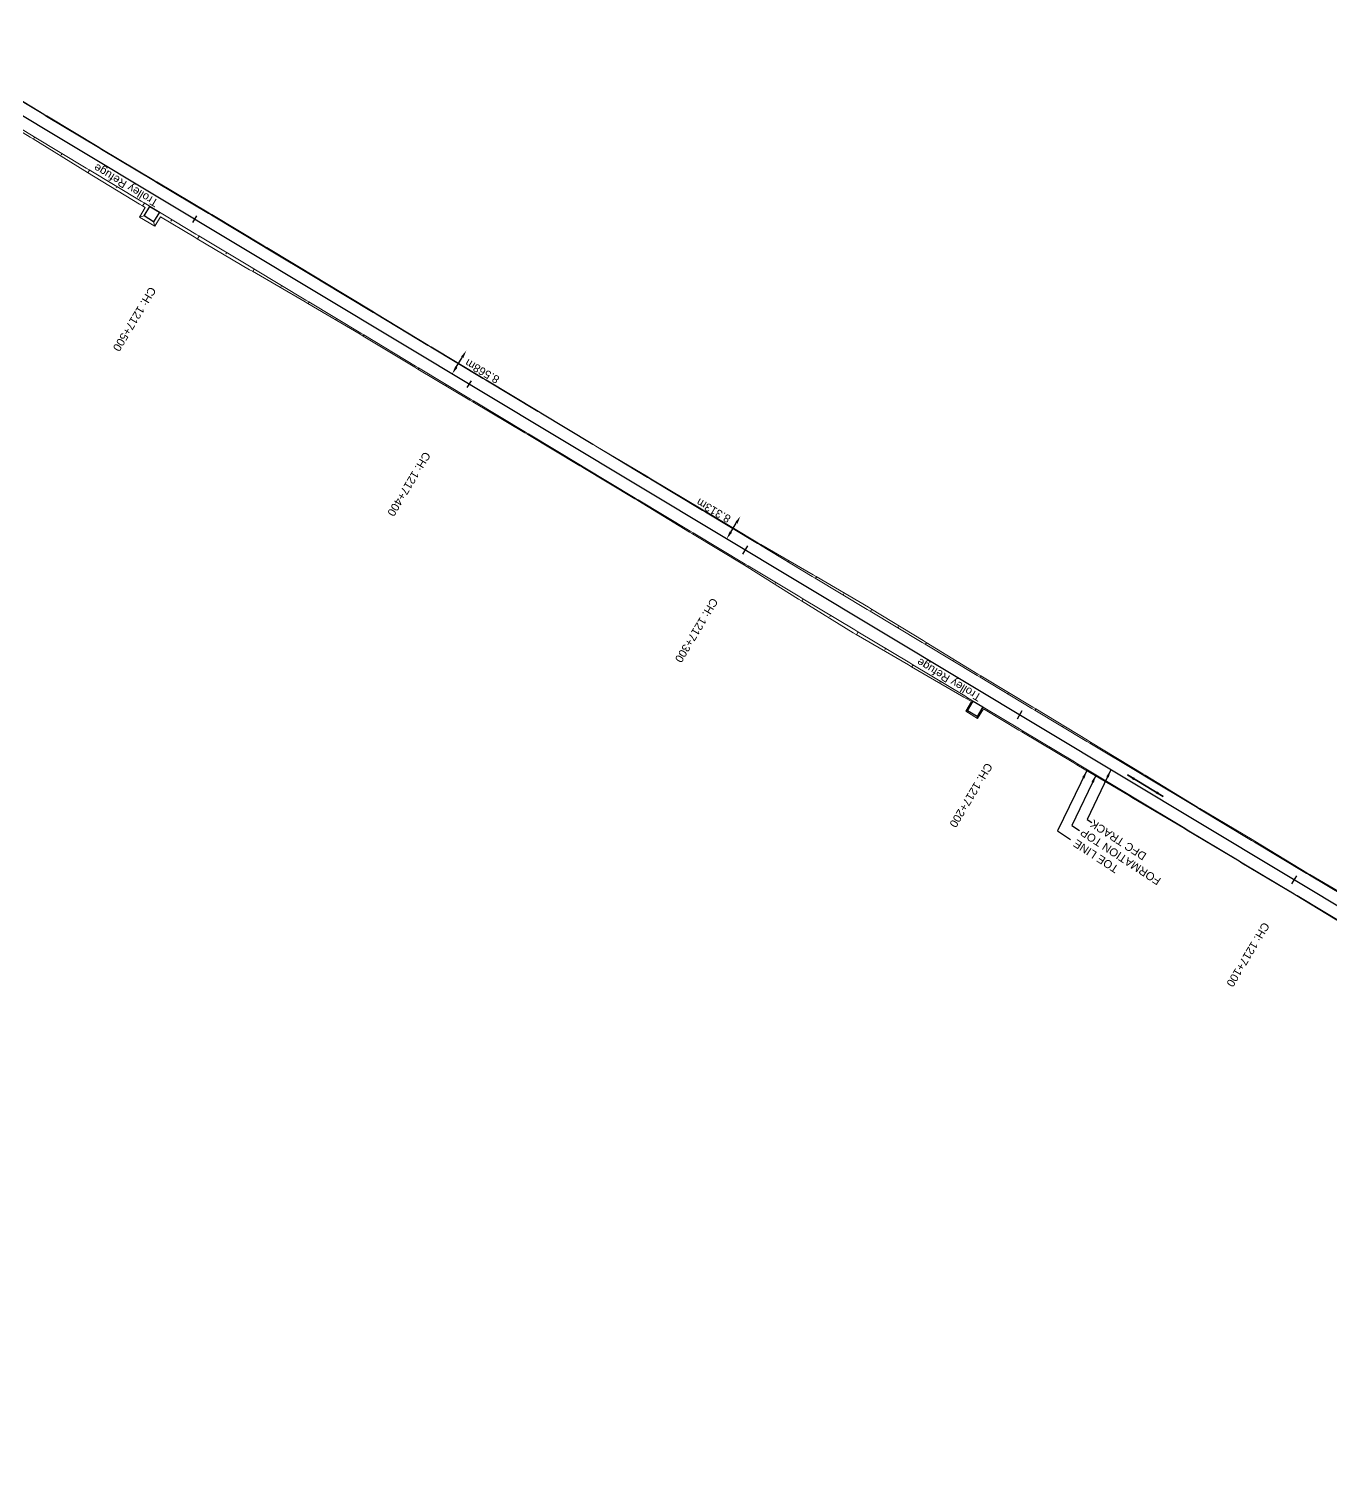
# Model space of a CAD drawing. Header units: metres. Extents: x 618805 to 628804, y 3390925 to 3396999.
# Drawn here: x 622676 to 623082.5, y 3394235.8 to 3394689.2 of the extents above; entities that cross this region are included whole.
import ezdxf
from ezdxf.enums import TextEntityAlignment as Align

# ---------------------------------------------------------------- set-up
doc = ezdxf.new("R2010")
doc.units = ezdxf.units.M
doc.header["$MEASUREMENT"] = 0
doc.layers.get('Defpoints').update_dxf_attribs({"lineweight": 0})
for name, color, linetype, lineweight in [('C-ALIG-LABL-DG', 1, 'Continuous', 25), ('PROPOSED DFCC TOE LINE', 239, 'Continuous', 0), ('PROPOSED DFCC TRACK', 1, 'Continuous', 0), ('PROPOSED FORMATION LINE - PLAN', 187, 'Continuous', 0)]:
    doc.layers.add(name, color=color, linetype=linetype, lineweight=lineweight)
doc.layers.add('Dimension', color=10, linetype='Continuous')
doc.layers.add('Trolley Refuse', color=10, linetype='Continuous')
doc.styles.add('ARIAL', font='arial.ttf')
doc.styles.get("Standard").update_dxf_attribs({"font": 'arial.ttf'})
doc.styles.add('Style-Arial', font='arial.ttf')
doc.dimstyles.new('ISO-25', dxfattribs={"dimtxt": 2.5, "dimasz": 2.5, "dimexe": 1.25, "dimexo": 0.625, "dimtad": 1, "dimtxsty": 'Standard', "dimcen": 2.5, "dimadec": 0, "dimazin": 0, "dimtfac": 1, "dimtmove": 0, "dimatfit": 3, "dimfxl": 1, "dimarcsym": 0})
doc.dimstyles.get("Standard").update_dxf_attribs({"dimtxt": 2.5, "dimasz": 2.5, "dimexe": 0.18, "dimexo": 0.0625, "dimgap": 0.09, "dimtad": 0, "dimtih": 1, "dimtoh": 1, "dimdec": 3, "dimzin": 0, "dimdsep": 46, "dimtxsty": 'Standard', "dimcen": 0.09, "dimadec": 0, "dimazin": 0, "dimtfac": 1, "dimtdec": 3, "dimtofl": 0, "dimtmove": 0, "dimatfit": 3, "dimfxl": 1, "dimtolj": 1, "dimtzin": 0, "dimarcsym": 0})

# ---------------------------------------------------------------- blocks, each defined once
blk = doc.blocks.new('*D316')
at = {"layer": 'Defpoints', "color": 0, "transparency": 16777216}
for p in [(622898.16, 3394537.08), (622898.16, 3394537.08), (622893.85, 3394529.96)]:
    blk.add_point(p, dxfattribs=at)
at = {"layer": 'Dimension', "color": 0, "lineweight": -2, "transparency": 16777216}
blk.add_line((622895.15, 3394532.1), (622896.86, 3394534.94), dxfattribs=at)
at = {"layer": 'Dimension', "color": 0, "transparency": 16777216}
for points in [[(622896.51, 3394535.15), (622897.22, 3394534.72), (622898.16, 3394537.08)], [(622894.79, 3394532.32), (622895.5, 3394531.89), (622893.85, 3394529.96)]]:
    blk.add_solid(points, dxfattribs=at)
at = {"layer": 'Dimension', "color": 0, "lineweight": 0, "transparency": 16777216, "insert": (622889.76, 3394538.81), "char_height": 2.5, "attachment_point": 5, "rotation": 150, "style": 'Style-Arial'}
blk.add_mtext('\\A1;8.313m', dxfattribs=at)
blk = doc.blocks.new('TerminatorOpen_0.5')
at = {"color": 0, "linetype": 'ByBlock', "lineweight": -2}
for q in [(-1, 0.25), (-1, 0), (-1, -0.25)]:
    blk.add_line((0, 0), q, dxfattribs=at)
blk = doc.blocks.new('*D317')
at = {"layer": 'Defpoints', "color": 0, "transparency": 16777216}
for p in [(622812.57, 3394588.81), (622812.57, 3394588.81), (622808.14, 3394581.47)]:
    blk.add_point(p, dxfattribs=at)
at = {"layer": 'Dimension', "color": 0, "lineweight": -2, "transparency": 16777216}
blk.add_line((622809.43, 3394583.61), (622811.28, 3394586.67), dxfattribs=at)
at = {"layer": 'Dimension', "color": 0, "transparency": 16777216}
for points in [[(622810.92, 3394586.88), (622811.64, 3394586.45), (622812.57, 3394588.81)], [(622809.08, 3394583.83), (622809.79, 3394583.4), (622808.14, 3394581.47)]]:
    blk.add_solid(points, dxfattribs=at)
at = {"layer": 'Dimension', "color": 0, "lineweight": 0, "transparency": 16777216, "insert": (622817.52, 3394582.31), "char_height": 2.5, "attachment_point": 5, "rotation": 150, "style": 'Style-Arial'}
blk.add_mtext('\\A1;8.568m', dxfattribs=at)
blk = doc.blocks.new('Tick Hor')
blk.add_lwpolyline([(-0.5, 0), (0.5, 0)])

msp = doc.modelspace()

# ---------------------------------------------------------------- linework, layer by layer
at = {"layer": 'PROPOSED DFCC TOE LINE', "lineweight": 0}
for p, q in [((622711.9315, 3394630.832), (622710.5044, 3394630.4763)), ((622714.9315, 3394629.0292), (622715.2872, 3394627.602)), ((622969.0715, 3394476.3031), (622968.4855, 3394476.157)), ((622972.0714, 3394474.5002), (622972.2175, 3394473.9143))]:
    msp.add_line(p, q, dxfattribs=at)
at = {"layer": 'PROPOSED DFCC TOE LINE', "lineweight": 0, "flags": 128}
for points in [[(622664.4714, 3394672.3593), (622680.6995, 3394662.6026), (622681.6112, 3394662.0525), (622697.8245, 3394652.2712), (622698.7361, 3394651.7211), (622714.9636, 3394642.0281), (622715.9075, 3394641.467), (622732.1557, 3394631.8081), (622733.0994, 3394631.2471), (622749.3736, 3394621.4899), (622750.2513, 3394620.9606), (622766.5038, 3394611.167), (622767.3815, 3394610.6379), (622783.5717, 3394600.8772), (622784.5096, 3394600.3118), (622800.6866, 3394590.5288), (622801.6243, 3394589.9634), (622817.8255, 3394580.1949), (622818.7519, 3394579.6364), (622834.9592, 3394569.8781), (622835.8856, 3394569.3196), (622852.074, 3394559.5203), (622852.9934, 3394558.9597), (622869.2667, 3394549.3144), (622870.1926, 3394548.7519), (622886.4273, 3394539.0422), (622887.3611, 3394538.4929), (622903.5837, 3394528.763), (622904.5168, 3394528.2127), (622920.9104, 3394518.7672), (622921.8434, 3394518.2169), (622938.1469, 3394508.6212), (622939.0771, 3394508.0665), (622955.226, 3394498.2089), (622956.1553, 3394497.6573), (622972.2894, 3394487.775), (622973.2187, 3394487.2235), (622989.4227, 3394477.4569), (622990.3461, 3394476.8962), (623006.5326, 3394467.1004), (623007.4559, 3394466.5397), (623023.7542, 3394456.6378), (623024.5485, 3394456.1545), (623040.8446, 3394446.2436), (623041.6369, 3394445.7623), (623057.9134, 3394436.0759), (623058.8199, 3394435.5276), (623075.0263, 3394425.7245), (623075.9439, 3394425.1945), (623092.2866, 3394415.6273)], [(622712.3072, 3394633.4761), (622711.4241, 3394634.0065), (622710.4745, 3394634.5582), (622694.3339, 3394644.3957), (622693.4284, 3394644.9559), (622677.2956, 3394654.8713), (622676.3875, 3394655.4273), (622660.2142, 3394665.2751)], [(622717.0904, 3394630.6026), (622715.2872, 3394627.602), (622710.5044, 3394630.4763), (622712.3072, 3394633.4761)], [(622970.2867, 3394479.1543), (622968.877, 3394479.9989), (622967.9416, 3394480.5402), (622951.5828, 3394490.0485), (622950.6596, 3394490.6102), (622934.2986, 3394500.115), (622933.3702, 3394500.6728), (622917.2555, 3394510.5826), (622916.332, 3394511.1486), (622900.3037, 3394521.2021), (622899.378, 3394521.7647), (622883.1954, 3394531.5611), (622882.2656, 3394532.117), (622866.1043, 3394541.9488), (622865.1787, 3394542.5119), (622848.9649, 3394552.2562), (622848.0374, 3394552.8033), (622831.8211, 3394562.5561), (622830.8893, 3394563.1057), (622814.6086, 3394572.7418), (622813.6783, 3394573.294), (622797.4485, 3394583.0147), (622796.5138, 3394583.585), (622780.3194, 3394593.3392), (622779.3746, 3394593.893), (622763.1087, 3394603.5279), (622762.2298, 3394604.0549), (622745.7918, 3394613.5398), (622744.8877, 3394614.0252), (622728.5672, 3394623.7053), (622727.6273, 3394624.2727), (622717.0904, 3394630.6026)], [(622974.0217, 3394476.9165), (622972.2175, 3394473.9143), (622968.4855, 3394476.157), (622970.2867, 3394479.1543)], [(623088.092, 3394408.6474), (623071.9214, 3394418.501), (623071.0118, 3394419.0442), (623054.7499, 3394428.755), (623053.8403, 3394429.2982), (623037.5829, 3394439.0164), (623036.7861, 3394439.4901), (623020.3902, 3394449.2349), (623019.5909, 3394449.7101), (623003.2011, 3394459.4596), (623002.2741, 3394460.014), (622986.0338, 3394469.7205), (622985.1067, 3394470.275), (622974.0217, 3394476.9165)]]:
    msp.add_lwpolyline(points, dxfattribs=at)
at = {"layer": 'PROPOSED DFCC TOE LINE', "linetype": 'Continuous', "lineweight": 0, "flags": 128}
for points in [[(622681.6219, 3394661.8801), (622681.695, 3394662.0019)], [(622690.2254, 3394656.7827), (622690.2576, 3394656.8363)], [(622677.7587, 3394655.4517), (622677.3791, 3394654.82)], [(622698.7645, 3394651.5782), (622698.8202, 3394651.6709)], [(622686.33, 3394650.3007), (622686.1145, 3394649.9421)], [(622694.9013, 3394645.1497), (622694.4175, 3394644.3447)], [(622707.3706, 3394646.4851), (622707.4053, 3394646.5428)], [(622703.4726, 3394639.9988), (622703.2147, 3394639.5695)], [(622715.9072, 3394641.2763), (622715.9917, 3394641.417)], [(622712.044, 3394634.8478), (622711.5081, 3394633.9561)], [(622724.5331, 3394636.2162), (622724.5877, 3394636.307)], [(622720.6153, 3394629.6969), (622720.3478, 3394629.2517)], [(622733.0498, 3394630.9744), (622733.1835, 3394631.1968)], [(622729.1866, 3394624.5459), (622728.6514, 3394623.6553)], [(622741.6906, 3394625.939), (622741.7601, 3394626.0546)], [(622750.1925, 3394620.6725), (622750.3353, 3394620.91)], [(622737.7579, 3394619.3949), (622737.5052, 3394618.9744)], [(622758.8321, 3394615.6351), (622758.9004, 3394615.7488)], [(622746.3293, 3394614.244), (622745.8766, 3394613.4908)], [(622754.9006, 3394609.093), (622754.7201, 3394608.7926)], [(622767.3351, 3394610.3705), (622767.4654, 3394610.5873)], [(622763.4719, 3394603.9421), (622763.193, 3394603.478)], [(622775.9679, 3394605.3219), (622776.0294, 3394605.4242)], [(622772.0432, 3394598.7911), (622771.9202, 3394598.5863)], [(622784.4778, 3394600.0686), (622784.5934, 3394600.2611)], [(622780.6146, 3394593.6401), (622780.4033, 3394593.2886)], [(622793.0998, 3394595.002), (622793.1504, 3394595.0863)], [(622789.1859, 3394588.4892), (622789.0777, 3394588.3091)], [(622801.6204, 3394589.7667), (622801.7082, 3394589.9128)], [(622810.2319, 3394584.6825), (622810.272, 3394584.7493)], [(622797.7572, 3394583.3382), (622797.5326, 3394582.9644)], [(622818.7631, 3394579.4648), (622818.8358, 3394579.5858)], [(622806.3285, 3394578.1873), (622806.22, 3394578.0067)], [(622827.3686, 3394574.3708), (622827.4028, 3394574.4277)], [(622814.8999, 3394573.0363), (622814.6929, 3394572.6919)], [(622823.4712, 3394567.8853), (622823.385, 3394567.7418)], [(622835.9057, 3394569.1629), (622835.9694, 3394569.2688)], [(622832.0425, 3394562.7344), (622831.905, 3394562.5056)], [(622844.5006, 3394564.0511), (622844.5242, 3394564.0904)], [(622840.6138, 3394557.5834), (622840.5442, 3394557.4676)], [(622853.0484, 3394558.8609), (622853.0777, 3394558.9097)], [(622849.1852, 3394552.4325), (622849.0489, 3394552.2057)], [(622861.65, 3394553.7604), (622861.6803, 3394553.8109)], [(622857.7565, 3394547.2815), (622857.6883, 3394547.168)], [(622870.191, 3394548.559), (622870.2767, 3394548.7016)], [(622878.8106, 3394543.4884), (622878.8589, 3394543.5687)], [(622866.3278, 3394542.1305), (622866.188, 3394541.8979)], [(622887.3337, 3394538.2571), (622887.4451, 3394538.4425)], [(622874.8991, 3394536.9796), (622874.8153, 3394536.84)], [(622883.4705, 3394531.8286), (622883.2792, 3394531.5104)], [(622895.905, 3394533.1061), (622895.9629, 3394533.2026)], [(622892.0418, 3394526.6777), (622891.9378, 3394526.5047)], [(622904.4763, 3394527.9552), (622904.6017, 3394528.1638)], [(622900.6131, 3394521.5267), (622900.3867, 3394521.15)], [(622913.0477, 3394522.8042), (622913.1577, 3394522.9874)], [(622909.1844, 3394516.3757), (622909.0221, 3394516.1056)], [(622921.619, 3394517.6533), (622921.9278, 3394518.1672)], [(622917.7558, 3394511.2248), (622917.339, 3394510.5313)], [(622930.1903, 3394512.5023), (622930.3683, 3394512.7985)], [(622938.7616, 3394507.3513), (622939.1607, 3394508.0155)], [(622926.3271, 3394506.0738), (622926.0924, 3394505.6832)], [(622947.333, 3394502.2004), (622947.5147, 3394502.5028)], [(622934.8984, 3394500.9229), (622934.3834, 3394500.0658)], [(622955.9043, 3394497.0494), (622956.2388, 3394497.6061)], [(622943.4697, 3394495.7719), (622943.2504, 3394495.4069)], [(622952.0411, 3394490.6209), (622951.6675, 3394489.9993)], [(622964.4756, 3394491.8985), (622964.6211, 3394492.1406)], [(622960.6124, 3394485.47), (622960.4632, 3394485.2218)], [(622973.0469, 3394486.7475), (622973.3026, 3394487.1729)], [(622969.1837, 3394480.319), (622968.9611, 3394479.9485)], [(622981.6183, 3394481.5965), (622981.7427, 3394481.8037)], [(622977.755, 3394475.1681), (622977.6471, 3394474.9885)], [(622990.1896, 3394476.4456), (622990.4299, 3394476.8455)], [(622998.7609, 3394471.2946), (622998.8731, 3394471.4813)], [(622986.3264, 3394470.0171), (622986.1179, 3394469.6702)], [(623007.3322, 3394466.1437), (623007.5396, 3394466.4888)], [(622994.8977, 3394464.8661), (622994.7997, 3394464.703)], [(623015.9036, 3394460.9927), (623015.9948, 3394461.1446)], [(623003.469, 3394459.7152), (623003.2853, 3394459.4095)], [(623012.0403, 3394454.5642), (623011.9601, 3394454.4306)], [(623024.4749, 3394455.8417), (623024.6323, 3394456.1036)], [(623020.6117, 3394449.4133), (623020.4744, 3394449.1849)], [(623033.0462, 3394450.6908), (623033.1113, 3394450.799)], [(623029.183, 3394444.2623), (623029.1269, 3394444.169)], [(623041.6175, 3394445.5398), (623041.7211, 3394445.7122)], [(623037.7543, 3394439.1113), (623037.667, 3394438.9661)], [(623050.1889, 3394440.3889), (623050.2517, 3394440.4935)], [(623046.3256, 3394433.9604), (623046.288, 3394433.8978)], [(623058.7602, 3394435.2379), (623058.9038, 3394435.4769)], [(623067.3315, 3394430.0869), (623067.3959, 3394430.1941)], [(623054.897, 3394428.8094), (623054.834, 3394428.7047)], [(623075.9028, 3394424.936), (623076.0284, 3394425.145)], [(623063.4683, 3394423.6584), (623063.444, 3394423.6181)], [(623072.0396, 3394418.5075), (623072.0051, 3394418.45)], [(623080.6109, 3394413.3565), (623080.5778, 3394413.3015)]]:
    msp.add_lwpolyline(points, dxfattribs=at)
at = {"layer": 'PROPOSED DFCC TRACK', "color": 12, "linetype": 'Continuous', "lineweight": 30}
msp.add_line((623383.3963, 3394235.7719), (618808.4252, 3396985.1128), dxfattribs=at)
at = {"layer": 'PROPOSED DFCC TRACK', "color": 12, "linetype": 'Continuous', "lineweight": 30, "flags": 128}
msp.add_lwpolyline([(623383.3956, 3394235.7723), (618809.1553, 3396984.674)], dxfattribs=at)
at = {"layer": 'PROPOSED FORMATION LINE - PLAN', "lineweight": 0, "flags": 128}
for points in [[(623092.0494, 3394415.2326), (623075.8188, 3394424.9864), (623074.9107, 3394425.5322), (623058.6762, 3394435.2884), (623057.7681, 3394435.8341), (623041.5335, 3394445.5903), (623040.7389, 3394446.0678), (623024.3909, 3394455.8922), (623023.5939, 3394456.3711), (623007.2482, 3394466.1941), (623006.3224, 3394466.7505), (622990.1056, 3394476.4961), (622989.1797, 3394477.0525), (622972.963, 3394486.798), (622972.0368, 3394487.3546), (622955.8203, 3394497.0999), (622954.8941, 3394497.6565), (622938.6777, 3394507.4018), (622937.7493, 3394507.9597), (622921.535, 3394517.7037), (622920.6066, 3394518.2617), (622904.3924, 3394528.0057), (622903.4639, 3394528.5636), (622887.2497, 3394538.3076), (622886.3212, 3394538.8656), (622870.1071, 3394548.6095), (622869.1784, 3394549.1675), (622852.9644, 3394558.9114), (622852.0414, 3394559.4661), (622835.8218, 3394569.2133), (622834.8946, 3394569.7705), (622818.6791, 3394579.5153), (622817.7519, 3394580.0725), (622801.5365, 3394589.8172), (622800.5979, 3394590.3812), (622784.3938, 3394600.1191), (622783.4551, 3394600.6832), (622767.2512, 3394610.421), (622766.3727, 3394610.9489), (622750.1085, 3394620.7229), (622749.23, 3394621.2509), (622732.9659, 3394631.0249), (622732.0248, 3394631.5904), (622715.8232, 3394641.3268), (622714.882, 3394641.8924), (622698.6806, 3394651.6287), (622697.768, 3394652.1771), (622681.5379, 3394661.9306), (622680.6253, 3394662.479), (622664.3953, 3394672.2325)], [(623088.1862, 3394408.8042), (623071.9556, 3394418.558), (623071.0475, 3394419.1037), (623054.813, 3394428.8599), (623053.9049, 3394429.4056), (623037.6703, 3394439.1618), (623036.8757, 3394439.6393), (623020.5277, 3394449.4637), (623019.7307, 3394449.9427), (623003.385, 3394459.7656), (623002.4592, 3394460.322), (622986.2424, 3394470.0676), (622985.3165, 3394470.624), (622969.0997, 3394480.3695), (622968.1735, 3394480.9261), (622951.9571, 3394490.6714), (622951.0308, 3394491.228), (622934.8144, 3394500.9733), (622933.8861, 3394501.5312), (622917.6718, 3394511.2752), (622916.7434, 3394511.8332), (622900.5291, 3394521.5772), (622899.6006, 3394522.1351), (622883.3865, 3394531.8791), (622882.4579, 3394532.4371), (622866.2438, 3394542.181), (622865.3152, 3394542.7391), (622849.1012, 3394552.4829), (622848.1782, 3394553.0376), (622831.9585, 3394562.7848), (622831.0314, 3394563.342), (622814.8159, 3394573.0868), (622813.8886, 3394573.644), (622797.6732, 3394583.3887), (622796.7347, 3394583.9527), (622780.5306, 3394593.6906), (622779.5919, 3394594.2547), (622763.3879, 3394603.9925), (622762.5095, 3394604.5204), (622746.2453, 3394614.2944), (622745.3668, 3394614.8224), (622729.1026, 3394624.5964), (622728.1616, 3394625.1619), (622711.96, 3394634.8983), (622711.0188, 3394635.4639), (622694.8173, 3394645.2002), (622693.9048, 3394645.7486), (622677.6747, 3394655.5021), (622676.7621, 3394656.0505), (622660.532, 3394665.804)]]:
    msp.add_lwpolyline(points, dxfattribs=at)
at = {"layer": 'Trolley Refuse'}
for points in [[(622713.7344, 3394633.832), (622716.7343, 3394632.0291), (622714.9315, 3394629.0292), (622711.9315, 3394630.832)], [(622970.8743, 3394479.303), (622973.8743, 3394477.5002), (622972.0714, 3394474.5002), (622969.0715, 3394476.3031)]]:
    msp.add_lwpolyline(points, close=True, dxfattribs=at)

# ---------------------------------------------------------------- block references
at = {"layer": 'C-ALIG-LABL-DG', "color": 1, "linetype": 'Continuous', "lineweight": 25}
for p, xscale, yscale, zscale, rotation in [((622727.706, 3394629.8107), 2.499999999999999, 2.499999999999999, 2.499999999999999, 238.996127361562), ((622813.4192, 3394578.3011), 2.499999999999999, 2.499999999999999, 2.499999999999999, 238.996127361562), ((622899.5816, 3394526.5216), 3, 3, 3, 238.9961273615629), ((622985.2948, 3394475.012), 3, 3, 3, 238.9961273615629), ((623071.0081, 3394423.5024), 3, 3, 3, 238.9961273615629)]:
    msp.add_blockref('Tick Hor', p, dxfattribs=dict(at, xscale=xscale, yscale=yscale, zscale=zscale, rotation=rotation))

# ---------------------------------------------------------------- texts
at = {"layer": 'C-ALIG-LABL-DG', "color": 1, "lineweight": 25, "style": 'ARIAL'}
for s, p in [('CH: 1217+300', (622889.184, 3394511.762)), ('CH: 1217+200', (622974.898, 3394460.2519)), ('CH: 1217+100', (623061.3913, 3394410.48))]:
    msp.add_text(s, height=2.5, rotation=239.123596, dxfattribs=at).set_placement(p)
at = {"layer": 'PROPOSED DFCC TOE LINE', "lineweight": 0}
msp.add_text('TOE LINE', height=2.5, rotation=146.744466, dxfattribs=at).set_placement((623003.1839, 3394436.2848), align=Align.RIGHT)
at = {"layer": 'PROPOSED DFCC TRACK', "color": 10, "linetype": 'Continuous', "lineweight": -3, "ltscale": 5}
msp.add_text('DFC TRACK', height=2.5, rotation=146.968472, dxfattribs=at).set_placement((623008.4299, 3394442.4437), align=Align.RIGHT)
at = {"layer": 'PROPOSED FORMATION LINE - PLAN', "lineweight": 0}
msp.add_text('FORMATION TOP', height=2.5, rotation=146.744466, dxfattribs=at).set_placement((623005.3582, 3394439.7367), align=Align.RIGHT)
at = {"layer": 'Trolley Refuse'}
for p in [(622716.658, 3394635.6082), (622973.658, 3394481.2082)]:
    msp.add_text('Trolley Refuge', height=2.5, rotation=149.17669, dxfattribs=at).set_placement(p)

# ---------------------------------------------------------------- dimensions: what is measured, and where the dimension line sits
at = {"layer": 'Dimension', "color": 10, "lineweight": 0}
for base, p1, p2, angle, picture, middle in [((622812.5731, 3394588.8055), (622808.1401, 3394581.4737), (622812.5731, 3394588.8055), 58.84201, '*D317', (622817.5163, 3394582.3106)), ((622898.1559, 3394537.0769), (622893.8533, 3394529.9641), (622898.1559, 3394537.0769), 58.829622, '*D316', (622889.761, 3394538.813))]:
    dim = msp.add_linear_dim(base=base, p1=p1, p2=p2, angle=angle, dimstyle='Standard', override={"dimexe": 0.125, "dimexo": 0.125, "dimgap": 0.125, "dimtad": 1, "dimtih": 0, "dimtoh": 0, "dimzin": 11, "dimpost": 'm', "dimtxsty": 'Style-Arial', "dimsah": 1, "dimadec": 4, "dimazin": 3, "dimtmove": 2, "dimldrblk": 'TerminatorOpen_0.5', "dimfrac": 2, "dimtzin": 11}, dxfattribs=at)
    dim.commit()
    dim.dimension.update_dxf_attribs({"geometry": picture, "text_midpoint": middle, "dimtype": 129, "text_rotation": 150})

# ---------------------------------------------------------------- leaders
at = {"layer": 'PROPOSED DFCC TOE LINE', "lineweight": 0}
msp.add_leader([(623006.3348, 3394457.6015), (622997.1598, 3394438.8129), (623001.2477, 3394436.0475)], dimstyle='ISO-25', override={"dimtxt": 3, "dimasz": 2.5, "dimgap": 0.625, "dimtad": 0, "dimdec": 3, "dimzin": 2, "dimtdec": 3}, dxfattribs=at)
at = {"layer": 'PROPOSED DFCC TRACK', "color": 10, "linetype": 'Continuous', "lineweight": -3, "ltscale": 5}
msp.add_leader([(623013.8379, 3394457.859), (623006.4453, 3394442.3476), (623007.8741, 3394441.3784)], dimstyle='ISO-25', override={"dimtxt": 3, "dimasz": 2.5, "dimgap": 0.625, "dimtad": 0, "dimdec": 3, "dimzin": 2, "dimtdec": 3}, dxfattribs=at)
at = {"layer": 'PROPOSED DFCC TRACK', "linetype": 'Continuous', "lineweight": 0}
for points in [[(623018.9805, 3394456.2642), (623030.1689, 3394449.5427)], [(623030.1689, 3394449.5427), (623018.9805, 3394456.2642)]]:
    msp.add_leader(points, dimstyle='ISO-25', override={"dimtxt": 3, "dimasz": 2.5, "dimtad": 0, "dimdec": 3, "dimzin": 2, "dimtdec": 3}, dxfattribs=at)
at = {"layer": 'PROPOSED FORMATION LINE - PLAN', "lineweight": 0}
msp.add_leader([(623009.2075, 3394456.2666), (623001.6693, 3394440.4568), (623004.0063, 3394438.8627)], dimstyle='ISO-25', override={"dimtxt": 3, "dimasz": 2.5, "dimgap": 0.625, "dimtad": 0, "dimdec": 3, "dimzin": 2, "dimtdec": 3}, dxfattribs=at)

# ---------------------------------------------------------------- next in the draw order: texts
at = {"layer": 'C-ALIG-LABL-DG', "color": 1, "linetype": 'Continuous', "lineweight": 25, "char_height": 2.5, "width": 22.502814, "attachment_point": 4, "rotation": 238.996127, "style": 'ARIAL', "bg_fill": 3, "box_fill_scale": 1.04, "bg_fill_color": 256, "bg_fill_true_color": 13158600, "bg_fill_transparency": 0}
for s, insert in [('CH: 1217+500', (622714.7771, 3394608.2967)), ('CH: 1217+400', (622800.4903, 3394556.7871))]:
    msp.add_mtext(s, dxfattribs=dict(at, insert=insert))

doc.saveas('drawing.dxf')
